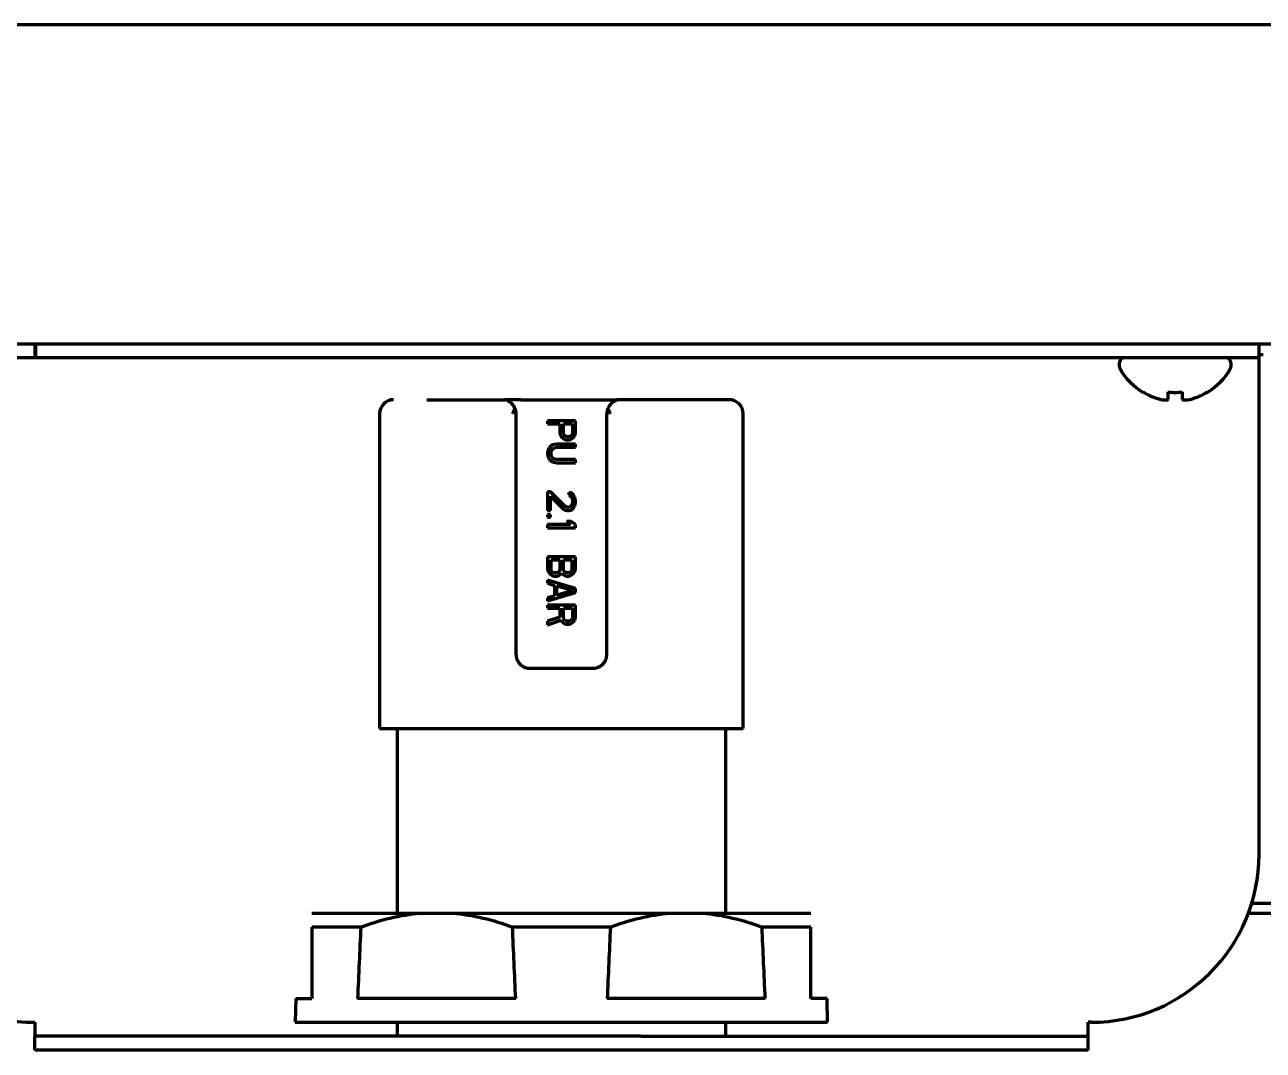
# Model space of a CAD drawing. Header units: inches. Extents: x -2983 to 7024, y 422 to 5529.
# Drawn here: x 6730.2 to 6818.8, y 2221.4 to 2294.7 of the extents above; entities that cross this region are included whole.
import ezdxf

# ---------------------------------------------------------------- set-up
doc = ezdxf.new("R2010")
doc.units = ezdxf.units.IN

msp = doc.modelspace()

# ---------------------------------------------------------------- linework, layer by layer
at = {"linetype": 'Continuous', "lineweight": 70}
for p, q in [((6963.724, 2294.692), (6119.524, 2294.692)), ((6102.624, 2271.892), (6980.624, 2271.892)), ((6730.954, 2271.892), (6730.954, 2270.892)), ((6731.017, 2271.892), (6731.017, 2270.892)), ((6818.524, 2270.892), (6818.524, 2271.892)), ((6730.954, 2270.892), (6722.954, 2270.892)), ((6731.017, 2270.892), (6730.954, 2270.892)), ((6814.524, 2270.892), (6731.017, 2270.892)), ((6808.524, 2270.492), (6808.524, 2270.292)), ((6818.524, 2270.892), (6814.524, 2270.892)), ((6816.524, 2270.292), (6816.524, 2270.492)), ((6818.824, 2271.092), (6818.524, 2271.092)), ((6818.524, 2269.892), (6818.524, 2270.892)), ((6818.524, 2235.392), (6818.524, 2269.892)), ((6758.995, 2267.892), (6764.579, 2267.892)), ((6765.715, 2267.892), (6764.569, 2267.892)), ((6765.715, 2267.892), (6765.871, 2267.892)), ((6765.871, 2267.892), (6771.378, 2267.892)), ((6771.378, 2267.892), (6772.67, 2267.892)), ((6780.624, 2267.892), (6772.67, 2267.892)), ((6810.224, 2268.414), (6810.224, 2268.447)), ((6814.824, 2268.447), (6814.824, 2268.414)), ((6755.624, 2266.892), (6755.624, 2244.392)), ((6765.374, 2266.892), (6765.374, 2249.692)), ((6771.874, 2249.692), (6771.874, 2266.892)), ((6781.624, 2244.392), (6781.624, 2266.892)), ((6767.624, 2266.392), (6767.624, 2266.169)), ((6769.624, 2266.392), (6767.624, 2266.392)), ((6767.624, 2266.169), (6768.518, 2266.169)), ((6768.518, 2266.169), (6768.518, 2265.501)), ((6768.773, 2265.464), (6768.773, 2266.169)), ((6768.773, 2266.169), (6769.411, 2266.169)), ((6769.411, 2266.169), (6769.411, 2265.464)), ((6769.624, 2265.501), (6769.624, 2266.392)), ((6768.518, 2265.501), (6768.56, 2265.315)), ((6768.56, 2265.315), (6768.688, 2265.167)), ((6768.688, 2265.167), (6768.858, 2265.055)), ((6768.816, 2265.352), (6768.773, 2265.464)), ((6768.901, 2265.278), (6768.816, 2265.352)), ((6769.029, 2265.241), (6768.901, 2265.278)), ((6769.156, 2265.241), (6769.029, 2265.241)), ((6769.284, 2265.278), (6769.156, 2265.241)), ((6769.369, 2265.352), (6769.284, 2265.278)), ((6769.284, 2265.055), (6769.454, 2265.167)), ((6769.411, 2265.464), (6769.369, 2265.352)), ((6769.454, 2265.167), (6769.582, 2265.315)), ((6769.582, 2265.315), (6769.624, 2265.501)), ((6767.667, 2264.312), (6767.624, 2264.127)), ((6767.752, 2264.461), (6767.667, 2264.312)), ((6767.922, 2264.61), (6767.752, 2264.461)), ((6767.88, 2264.127), (6767.922, 2264.275)), ((6768.092, 2264.684), (6767.922, 2264.61)), ((6767.922, 2264.275), (6768.007, 2264.387)), ((6768.007, 2264.387), (6768.135, 2264.461)), ((6768.305, 2264.721), (6768.092, 2264.684)), ((6768.135, 2264.461), (6768.305, 2264.498)), ((6769.624, 2264.721), (6768.305, 2264.721)), ((6768.305, 2264.498), (6769.624, 2264.498)), ((6768.858, 2265.055), (6768.986, 2265.018)), ((6768.986, 2265.018), (6769.156, 2265.018)), ((6769.156, 2265.018), (6769.284, 2265.055)), ((6769.624, 2264.498), (6769.624, 2264.721)), ((6767.624, 2264.127), (6767.624, 2263.978)), ((6767.624, 2263.978), (6767.667, 2263.793)), ((6767.667, 2263.793), (6767.752, 2263.644)), ((6767.752, 2263.644), (6767.922, 2263.495)), ((6767.88, 2263.978), (6767.88, 2264.127)), ((6767.922, 2263.83), (6767.88, 2263.978)), ((6768.007, 2263.718), (6767.922, 2263.83)), ((6767.922, 2263.495), (6768.092, 2263.421)), ((6768.135, 2263.644), (6768.007, 2263.718)), ((6768.092, 2263.421), (6768.305, 2263.384)), ((6768.305, 2263.607), (6768.135, 2263.644)), ((6769.624, 2263.607), (6768.305, 2263.607)), ((6768.305, 2263.384), (6769.624, 2263.384)), ((6769.624, 2263.384), (6769.624, 2263.607)), ((6767.624, 2261.304), (6767.624, 2259.968)), ((6767.837, 2261.304), (6767.624, 2261.304)), ((6768.901, 2260.265), (6767.837, 2261.304)), ((6767.837, 2259.968), (6767.837, 2261.007)), ((6767.837, 2261.007), (6768.773, 2260.079)), ((6769.326, 2261.23), (6769.156, 2261.267)), ((6769.156, 2261.267), (6769.156, 2261.082)), ((6769.156, 2261.082), (6769.284, 2261.007)), ((6769.284, 2261.007), (6769.369, 2260.896)), ((6769.497, 2261.082), (6769.326, 2261.23)), ((6769.369, 2260.896), (6769.411, 2260.71)), ((6769.411, 2260.71), (6769.411, 2260.562)), ((6769.582, 2260.933), (6769.497, 2261.082)), ((6769.624, 2260.673), (6769.582, 2260.933)), ((6769.624, 2260.525), (6769.624, 2260.673)), ((6767.624, 2259.968), (6767.837, 2259.968)), ((6768.773, 2260.079), (6768.901, 2260.005)), ((6769.071, 2260.19), (6768.901, 2260.265)), ((6768.901, 2260.005), (6769.071, 2259.968)), ((6769.156, 2260.19), (6769.071, 2260.19)), ((6769.071, 2259.968), (6769.156, 2259.968)), ((6769.284, 2260.265), (6769.156, 2260.19)), ((6769.156, 2259.968), (6769.326, 2260.005)), ((6769.369, 2260.376), (6769.284, 2260.265)), ((6769.326, 2260.005), (6769.497, 2260.153)), ((6769.411, 2260.562), (6769.369, 2260.376)), ((6769.497, 2260.153), (6769.582, 2260.302)), ((6769.582, 2260.302), (6769.624, 2260.525)), ((6767.837, 2259.671), (6767.624, 2259.671)), ((6767.624, 2259.671), (6767.624, 2259.485)), ((6767.624, 2259.485), (6767.837, 2259.485)), ((6767.624, 2258.965), (6767.624, 2258.742)), ((6769.284, 2258.965), (6767.624, 2258.965)), ((6767.837, 2259.485), (6767.837, 2259.671)), ((6769.326, 2259.188), (6768.986, 2259.188)), ((6768.986, 2259.188), (6769.284, 2258.965)), ((6769.624, 2258.965), (6769.326, 2259.188)), ((6769.624, 2258.742), (6769.624, 2258.965)), ((6767.624, 2258.742), (6769.624, 2258.742)), ((6767.624, 2256.663), (6767.624, 2255.771)), ((6769.624, 2256.663), (6767.624, 2256.663)), ((6767.88, 2255.734), (6767.88, 2256.44)), ((6767.88, 2256.44), (6768.518, 2256.44)), ((6768.518, 2256.44), (6768.518, 2255.734)), ((6768.773, 2255.734), (6768.773, 2256.44)), ((6768.773, 2256.44), (6769.369, 2256.44)), ((6769.369, 2256.44), (6769.369, 2255.734)), ((6769.624, 2255.771), (6769.624, 2256.663)), ((6767.624, 2255.771), (6767.667, 2255.586)), ((6767.667, 2255.586), (6767.794, 2255.437)), ((6767.794, 2255.437), (6767.965, 2255.326)), ((6767.922, 2255.623), (6767.88, 2255.734)), ((6768.007, 2255.548), (6767.922, 2255.623)), ((6768.135, 2255.511), (6768.007, 2255.548)), ((6768.263, 2255.511), (6768.135, 2255.511)), ((6768.39, 2255.548), (6768.263, 2255.511)), ((6768.475, 2255.623), (6768.39, 2255.548)), ((6768.433, 2255.326), (6768.603, 2255.437)), ((6768.518, 2255.734), (6768.475, 2255.623)), ((6768.603, 2255.437), (6768.646, 2255.511)), ((6768.646, 2255.511), (6768.688, 2255.437)), ((6768.688, 2255.437), (6768.858, 2255.326)), ((6768.816, 2255.623), (6768.773, 2255.734)), ((6768.901, 2255.548), (6768.816, 2255.623)), ((6769.029, 2255.511), (6768.901, 2255.548)), ((6769.114, 2255.511), (6769.029, 2255.511)), ((6769.241, 2255.548), (6769.114, 2255.511)), ((6769.326, 2255.623), (6769.241, 2255.548)), ((6769.284, 2255.326), (6769.454, 2255.437)), ((6769.369, 2255.734), (6769.326, 2255.623)), ((6769.454, 2255.437), (6769.582, 2255.586)), ((6769.582, 2255.586), (6769.624, 2255.771)), ((6769.624, 2254.397), (6767.624, 2254.991)), ((6767.624, 2254.991), (6767.624, 2254.769)), ((6767.624, 2254.769), (6768.135, 2254.62)), ((6767.965, 2255.326), (6768.092, 2255.289)), ((6768.092, 2255.289), (6768.305, 2255.289)), ((6768.135, 2254.62), (6768.135, 2253.877)), ((6768.305, 2255.289), (6768.433, 2255.326)), ((6768.305, 2253.915), (6768.305, 2254.583)), ((6768.305, 2254.583), (6769.454, 2254.249)), ((6768.858, 2255.326), (6768.986, 2255.289)), ((6768.986, 2255.289), (6769.156, 2255.289)), ((6769.156, 2255.289), (6769.284, 2255.326)), ((6767.624, 2253.506), (6769.624, 2254.1)), ((6768.135, 2253.877), (6767.624, 2253.729)), ((6767.624, 2253.729), (6767.624, 2253.506)), ((6769.454, 2254.249), (6768.305, 2253.915)), ((6769.624, 2254.1), (6769.624, 2254.397)), ((6767.624, 2253.209), (6767.624, 2252.986)), ((6769.624, 2253.209), (6767.624, 2253.209)), ((6767.624, 2252.986), (6768.518, 2252.986)), ((6768.518, 2252.986), (6768.518, 2252.355)), ((6768.773, 2252.281), (6768.773, 2252.986)), ((6768.773, 2252.986), (6769.411, 2252.986)), ((6769.411, 2252.986), (6769.411, 2252.281)), ((6769.624, 2252.318), (6769.624, 2253.209)), ((6768.518, 2252.355), (6767.624, 2252.058)), ((6767.624, 2251.798), (6768.603, 2252.132)), ((6767.624, 2252.058), (6767.624, 2251.798)), ((6768.603, 2252.132), (6768.688, 2251.983)), ((6768.688, 2251.983), (6768.858, 2251.872)), ((6768.816, 2252.169), (6768.773, 2252.281)), ((6768.901, 2252.095), (6768.816, 2252.169)), ((6768.858, 2251.872), (6768.986, 2251.835)), ((6769.029, 2252.058), (6768.901, 2252.095)), ((6768.986, 2251.835), (6769.156, 2251.835)), ((6769.156, 2252.058), (6769.029, 2252.058)), ((6769.284, 2252.095), (6769.156, 2252.058)), ((6769.156, 2251.835), (6769.284, 2251.872)), ((6769.369, 2252.169), (6769.284, 2252.095)), ((6769.284, 2251.872), (6769.454, 2251.983)), ((6769.411, 2252.281), (6769.369, 2252.169)), ((6769.454, 2251.983), (6769.582, 2252.132)), ((6769.582, 2252.132), (6769.624, 2252.318)), ((6766.374, 2248.692), (6770.874, 2248.692)), ((6755.624, 2244.392), (6781.624, 2244.392)), ((6756.874, 2244.392), (6756.874, 2231.192)), ((6780.374, 2231.192), (6780.374, 2244.392)), ((6818.001, 2231.892), (6819.815, 2231.892)), ((6750.774, 2231.192), (6758.541, 2231.192)), ((6758.541, 2231.192), (6760.857, 2231.192)), ((6760.857, 2231.192), (6776.391, 2231.192)), ((6776.391, 2231.192), (6778.707, 2231.192)), ((6778.707, 2231.192), (6786.474, 2231.192)), ((6817.764, 2231.192), (6819.821, 2231.192)), ((6754.274, 2230.192), (6750.774, 2230.192)), ((6750.774, 2230.192), (6750.774, 2225.092)), ((6772.124, 2230.192), (6765.125, 2230.192)), ((6786.474, 2230.192), (6782.975, 2230.192)), ((6786.474, 2225.092), (6786.474, 2230.192)), ((6749.618, 2225.092), (6749.588, 2223.392)), ((6749.618, 2225.092), (6750.774, 2225.092)), ((6765.353, 2225.092), (6754.045, 2225.092)), ((6783.203, 2225.092), (6771.895, 2225.092)), ((6787.631, 2225.092), (6786.474, 2225.092)), ((6787.66, 2223.392), (6787.631, 2225.092)), ((6730.954, 2223.392), (6730.954, 2222.392)), ((6749.588, 2223.392), (6787.66, 2223.392)), ((6756.874, 2223.392), (6756.874, 2222.392)), ((6780.374, 2222.392), (6780.374, 2223.392)), ((6806.524, 2223.392), (6806.293, 2223.392)), ((6806.293, 2222.392), (6806.293, 2223.392)), ((6762.954, 2222.392), (6730.954, 2222.392)), ((6730.954, 2221.392), (6730.954, 2222.392)), ((6774.293, 2222.392), (6762.954, 2222.392)), ((6774.293, 2222.392), (6806.293, 2222.392)), ((6806.293, 2221.392), (6806.293, 2222.392)), ((6762.954, 2221.392), (6730.954, 2221.392)), ((6774.293, 2221.392), (6762.954, 2221.392)), ((6806.293, 2221.392), (6774.293, 2221.392))]:
    msp.add_line(p, q, dxfattribs=at)
for centre, radius, start, end in [((6808.924, 2270.492), 0.4, 90, 180), ((6816.124, 2270.492), 0.4, 0, 90), ((6808.924, 2270.292), 0.4, 180, 210.30118), ((6812.723, 2272.512), 4.8, 210.30118, 238.62729), ((6812.325, 2272.512), 4.8, 301.37271, 329.69882), ((6816.124, 2270.292), 0.4, 329.69882, 0), ((6756.624, 2266.892), 1, 90.00153, 180), ((6780.624, 2266.892), 1, 0, 90), ((6730.954, 2235.392), 12, 180, 270), ((6806.524, 2235.392), 12, 270, 0)]:
    msp.add_arc(centre, radius, start, end, dxfattribs=at)
for centre, major_axis, start_param, end_param in [((9089.857, 2088.091), (0, 2700.641), 1.518154, 1.520046), ((4429.541, 2088.091), (0, 2700.641), 4.76314, 4.765031), ((9107.707, 2088.091), (0, -2700.641), 4.659747, 4.661638), ((4447.391, 2088.091), (0, -2700.641), 1.621547, 1.623438)]:
    msp.add_ellipse(centre, major_axis=major_axis, ratio=0.866025, start_param=start_param, end_param=end_param, dxfattribs=at)
for points, knots in [([(6764.906, 2267.739), (6764.877, 2267.757), (6764.823, 2267.791), (6764.75, 2267.834), (6764.685, 2267.867), (6764.628, 2267.887), (6764.594, 2267.892), (6764.579, 2267.892), (6764.579, 2267.892), (6764.579, 2267.892)], [0, 0, 0, 0, 0.199998, 0.399997, 0.599995, 0.799994, 0.999992, 0.999992, 1, 1, 1, 1]), ([(6810.224, 2268.447), (6810.427, 2268.323), (6810.637, 2268.215), (6810.962, 2268.077), (6811.072, 2268.035), (6811.295, 2267.959), (6811.409, 2267.926), (6811.524, 2267.896)], [0, 0, 0, 0, 0.5, 0.5, 0.75, 0.75, 1, 1, 1, 1]), ([(6813.024, 2268.447), (6813.024, 2268.323), (6813.024, 2268.215), (6813.024, 2268.077), (6813.024, 2268.035), (6813.024, 2267.959), (6813.024, 2267.926), (6813.024, 2267.896)], [0, 0, 0, 0, 0.5, 0.5, 0.75, 0.75, 1, 1, 1, 1]), ([(6765.296, 2267.281), (6765.284, 2267.309), (6765.271, 2267.335), (6765.245, 2267.385), (6765.231, 2267.409), (6765.201, 2267.455), (6765.186, 2267.477), (6765.154, 2267.518), (6765.138, 2267.538), (6765.104, 2267.576), (6765.087, 2267.594), (6765.052, 2267.628), (6765.034, 2267.644), (6764.98, 2267.689), (6764.943, 2267.715), (6764.906, 2267.739)], [0, 0, 0, 0, 0.125, 0.125, 0.25, 0.25, 0.375, 0.375, 0.5, 0.5, 0.625, 0.625, 0.75, 0.75, 1, 1, 1, 1]), ([(6765.296, 2267.281), (6765.282, 2267.249), (6765.268, 2267.217), (6765.239, 2267.153), (6765.224, 2267.121), (6765.194, 2267.056), (6765.179, 2267.023), (6765.149, 2266.958), (6765.135, 2266.925), (6765.12, 2266.892)], [0, 0, 0, 0, 0.25, 0.25, 0.5, 0.5, 0.75, 0.75, 1, 1, 1, 1]), ([(6765.296, 2267.281), (6765.309, 2267.249), (6765.32, 2267.217), (6765.34, 2267.153), (6765.348, 2267.121), (6765.361, 2267.056), (6765.366, 2267.023), (6765.373, 2266.958), (6765.374, 2266.925), (6765.374, 2266.892)], [0, 0, 0, 0, 0.25, 0.25, 0.5, 0.5, 0.75, 0.75, 1, 1, 1, 1]), ([(6771.953, 2267.281), (6771.939, 2267.249), (6771.928, 2267.217), (6771.908, 2267.153), (6771.9, 2267.121), (6771.887, 2267.056), (6771.882, 2267.023), (6771.877, 2266.974), (6771.876, 2266.958), (6771.875, 2266.933), (6771.875, 2266.925), (6771.874, 2266.908), (6771.874, 2266.9), (6771.874, 2266.892)], [0, 0, 0, 0, 0.25, 0.25, 0.5, 0.5, 0.75, 0.75, 0.875, 0.875, 0.9375, 0.9375, 1, 1, 1, 1]), ([(6772.342, 2267.739), (6772.305, 2267.715), (6772.268, 2267.689), (6772.197, 2267.629), (6772.162, 2267.596), (6772.112, 2267.54), (6772.096, 2267.52), (6772.063, 2267.478), (6772.048, 2267.456), (6772.004, 2267.387), (6771.976, 2267.337), (6771.953, 2267.281)], [0, 0, 0, 0, 0.25, 0.25, 0.5, 0.5, 0.625, 0.625, 0.75, 0.75, 1, 1, 1, 1]), ([(6772.128, 2266.892), (6772.125, 2266.9), (6772.121, 2266.908), (6772.114, 2266.925), (6772.11, 2266.933), (6772.099, 2266.958), (6772.092, 2266.974), (6772.069, 2267.023), (6772.054, 2267.056), (6772.024, 2267.121), (6772.01, 2267.153), (6771.981, 2267.217), (6771.966, 2267.249), (6771.953, 2267.281)], [0, 0, 0, 0, 0.0625, 0.0625, 0.125, 0.125, 0.25, 0.25, 0.5, 0.5, 0.75, 0.75, 1, 1, 1, 1]), ([(6765.374, 2249.692), (6765.374, 2249.625), (6765.381, 2249.558), (6765.398, 2249.476), (6765.401, 2249.46), (6765.41, 2249.428), (6765.423, 2249.38), (6765.451, 2249.303), (6765.48, 2249.243), (6765.511, 2249.185), (6765.529, 2249.157), (6765.584, 2249.075), (6765.626, 2249.026), (6765.695, 2248.957), (6765.72, 2248.935), (6765.771, 2248.894), (6765.797, 2248.875), (6765.878, 2248.822), (6765.935, 2248.792), (6766.01, 2248.761), (6766.025, 2248.755), (6766.055, 2248.744), (6766.071, 2248.739), (6766.118, 2248.725), (6766.149, 2248.717), (6766.244, 2248.698), (6766.309, 2248.692), (6766.374, 2248.692)], [0, 0, 0, 0, 0.125, 0.125, 0.15625, 0.15625, 0.1875, 0.25, 0.3125, 0.3125, 0.375, 0.375, 0.5, 0.5, 0.5625, 0.5625, 0.625, 0.625, 0.75, 0.75, 0.78125, 0.78125, 0.8125, 0.8125, 0.875, 0.875, 1, 1, 1, 1]), ([(6770.874, 2248.692), (6770.94, 2248.692), (6771.005, 2248.698), (6771.085, 2248.714), (6771.101, 2248.718), (6771.132, 2248.726), (6771.179, 2248.739), (6771.255, 2248.766), (6771.314, 2248.793), (6771.356, 2248.816), (6771.371, 2248.824), (6771.399, 2248.84), (6771.412, 2248.849), (6771.48, 2248.894), (6771.531, 2248.935), (6771.6, 2249.003), (6771.622, 2249.027), (6771.653, 2249.065), (6771.664, 2249.078), (6771.683, 2249.104), (6771.693, 2249.118), (6771.739, 2249.185), (6771.77, 2249.243), (6771.802, 2249.319), (6771.808, 2249.334), (6771.82, 2249.366), (6771.825, 2249.381), (6771.84, 2249.429), (6771.848, 2249.461), (6771.868, 2249.559), (6771.874, 2249.625), (6771.874, 2249.692)], [0, 0, 0, 0, 0.125, 0.125, 0.15625, 0.15625, 0.1875, 0.25, 0.3125, 0.3125, 0.34375, 0.34375, 0.375, 0.375, 0.5, 0.5, 0.5625, 0.5625, 0.59375, 0.59375, 0.625, 0.625, 0.75, 0.75, 0.78125, 0.78125, 0.8125, 0.8125, 0.875, 0.875, 1, 1, 1, 1]), ([(6754.274, 2230.192), (6754.968, 2230.453), (6755.671, 2230.672), (6757.092, 2231.011), (6757.812, 2231.13), (6758.541, 2231.192)], [0, 0, 0, 0, 0.5, 0.5, 1, 1, 1, 1]), ([(6760.857, 2231.192), (6761.587, 2231.13), (6762.306, 2231.011), (6763.728, 2230.672), (6764.43, 2230.453), (6765.125, 2230.192)], [0, 0, 0, 0, 0.5, 0.5, 1, 1, 1, 1]), ([(6772.124, 2230.192), (6772.818, 2230.453), (6773.521, 2230.672), (6774.942, 2231.011), (6775.662, 2231.13), (6776.391, 2231.192)], [0, 0, 0, 0, 0.5, 0.5, 1, 1, 1, 1]), ([(6778.707, 2231.192), (6779.437, 2231.13), (6780.156, 2231.011), (6781.578, 2230.672), (6782.28, 2230.453), (6782.975, 2230.192)], [0, 0, 0, 0, 0.5, 0.5, 1, 1, 1, 1])]:
    msp.add_open_spline(points, degree=3, knots=knots, dxfattribs=at)
for points in [[(6772.67, 2267.892), (6772.641, 2267.892), (6772.579, 2267.877), (6772.47, 2267.819), (6772.387, 2267.767), (6772.342, 2267.739)], [(6811.524, 2267.896), (6811.548, 2267.893), (6811.595, 2267.888), (6811.667, 2267.883), (6811.738, 2267.88), (6811.81, 2267.88), (6811.881, 2267.883), (6811.953, 2267.888), (6812, 2267.893), (6812.024, 2267.896)], [(6812.024, 2267.896), (6812.024, 2267.91), (6812.024, 2267.94), (6812.024, 2267.991), (6812.024, 2268.047), (6812.024, 2268.108), (6812.024, 2268.174), (6812.024, 2268.249), (6812.024, 2268.336), (6812.024, 2268.408), (6812.024, 2268.447)], [(6812.024, 2268.447), (6812.191, 2268.425), (6812.524, 2268.403), (6812.858, 2268.425), (6813.024, 2268.447)], [(6813.024, 2267.896), (6813.05, 2267.893), (6813.102, 2267.887), (6813.175, 2267.882), (6813.247, 2267.88), (6813.317, 2267.88), (6813.386, 2267.883), (6813.455, 2267.888), (6813.501, 2267.893), (6813.524, 2267.896)], [(6813.524, 2267.896), (6813.579, 2267.91), (6813.687, 2267.94), (6813.848, 2267.991), (6814.007, 2268.047), (6814.162, 2268.108), (6814.314, 2268.174), (6814.471, 2268.249), (6814.637, 2268.336), (6814.76, 2268.408), (6814.824, 2268.447)]]:
    msp.add_open_spline(points, degree=3, dxfattribs=at)

doc.saveas('drawing.dxf')
